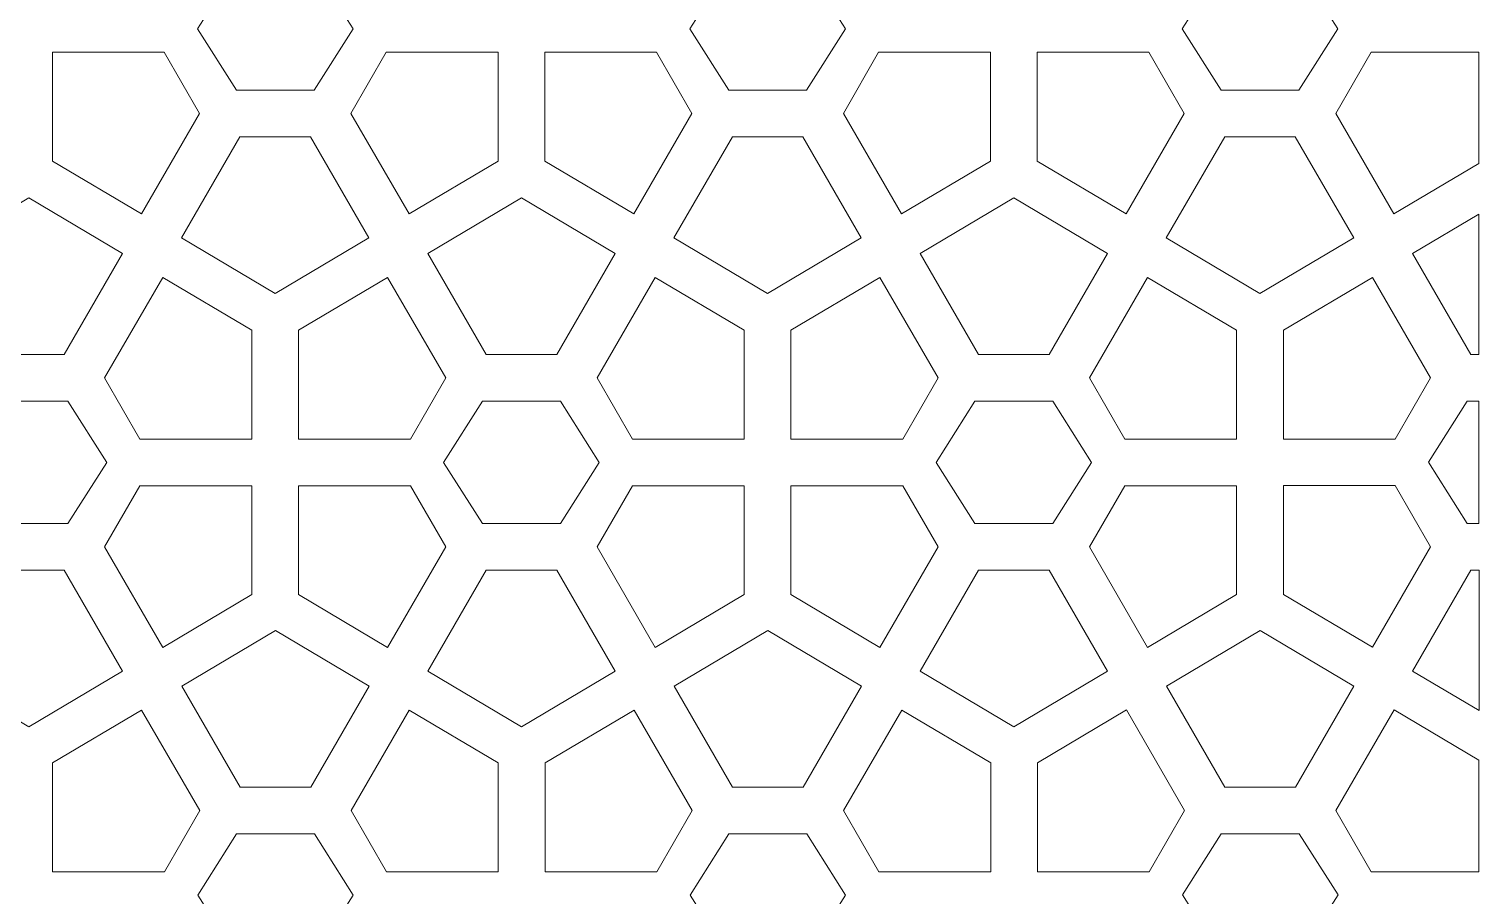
# Model space of a CAD drawing. Header units: centimetres. Extents: x -86 to 86, y -100 to 100.
# Drawn here: x 39.7 to 86.29, y 8.54 to 36.39 of the extents above; entities that cross this region are included whole.
import ezdxf

# ---------------------------------------------------------------- set-up
doc = ezdxf.new("R2010")
doc.units = ezdxf.units.CM
doc.header["$MEASUREMENT"] = 0
doc.layers.add('layer 1', color=7, linetype='Continuous')

msp = doc.modelspace()

# ---------------------------------------------------------------- linework, layer by layer
at = {"layer": 'layer 1', "color": 177, "lineweight": 9}
for points, knots in [([(45.10987, 36.38563), (45.10987, 36.38563), (46.35987, 38.34972), (46.35987, 38.34972), (46.35987, 38.34972), (46.35987, 38.34972), (48.85985, 38.34972), (48.85985, 38.34972), (48.85985, 38.34972), (48.85985, 38.34972), (50.10987, 36.38563), (50.10987, 36.38563), (50.10987, 36.38563), (50.10987, 36.38563), (48.85986, 34.42152), (48.85986, 34.42152), (48.85986, 34.42152), (48.85986, 34.42152), (46.35985, 34.42152), (46.35985, 34.42152), (46.35985, 34.42152), (46.35985, 34.42152), (45.10987, 36.38563), (45.10987, 36.38563)], [0, 0, 0, 0, 0.14285714, 0.14285714, 0.14285714, 0.14285714, 0.28571429, 0.28571429, 0.28571429, 0.28571429, 0.42857143, 0.42857143, 0.42857143, 0.42857143, 0.57142857, 0.57142857, 0.57142857, 0.57142857, 0.71428571, 0.71428571, 0.71428571, 0.71428571, 1, 1, 1, 1]), ([(60.93032, 36.38584), (60.93032, 36.38584), (62.18032, 38.34993), (62.18032, 38.34993), (62.18032, 38.34993), (62.18032, 38.34993), (64.6803, 38.34993), (64.6803, 38.34993), (64.6803, 38.34993), (64.6803, 38.34993), (65.93032, 36.38584), (65.93032, 36.38584), (65.93032, 36.38584), (65.93032, 36.38584), (64.68031, 34.42173), (64.68031, 34.42173), (64.68031, 34.42173), (64.68031, 34.42173), (62.1803, 34.42173), (62.1803, 34.42173), (62.1803, 34.42173), (62.1803, 34.42173), (60.93032, 36.38584), (60.93032, 36.38584)], [0, 0, 0, 0, 0.14285714, 0.14285714, 0.14285714, 0.14285714, 0.28571429, 0.28571429, 0.28571429, 0.28571429, 0.42857143, 0.42857143, 0.42857143, 0.42857143, 0.57142857, 0.57142857, 0.57142857, 0.57142857, 0.71428571, 0.71428571, 0.71428571, 0.71428571, 1, 1, 1, 1]), ([(76.75083, 36.38606), (76.75083, 36.38606), (78.00083, 38.35015), (78.00083, 38.35015), (78.00083, 38.35015), (78.00083, 38.35015), (80.50081, 38.35015), (80.50081, 38.35015), (80.50081, 38.35015), (80.50081, 38.35015), (81.75083, 36.38606), (81.75083, 36.38606), (81.75083, 36.38606), (81.75083, 36.38606), (80.50082, 34.42195), (80.50082, 34.42195), (80.50082, 34.42195), (80.50082, 34.42195), (78.00081, 34.42195), (78.00081, 34.42195), (78.00081, 34.42195), (78.00081, 34.42195), (76.75083, 36.38606), (76.75083, 36.38606)], [0, 0, 0, 0, 0.14285714, 0.14285714, 0.14285714, 0.14285714, 0.28571429, 0.28571429, 0.28571429, 0.28571429, 0.42857143, 0.42857143, 0.42857143, 0.42857143, 0.57142857, 0.57142857, 0.57142857, 0.57142857, 0.71428571, 0.71428571, 0.71428571, 0.71428571, 1, 1, 1, 1]), ([(43.30992, 30.43783), (43.30992, 30.43783), (40.4496, 32.13556), (40.4496, 32.13556), (40.4496, 32.13556), (40.4496, 32.13556), (40.4496, 35.63551), (40.4496, 35.63551), (40.4496, 35.63551), (40.4496, 35.63551), (44.04294, 35.6355), (44.04294, 35.6355), (44.04294, 35.6355), (44.04294, 35.6355), (45.17686, 33.67146), (45.17686, 33.67146), (45.17686, 33.67146), (45.17686, 33.67146), (43.30992, 30.43783), (43.30992, 30.43783)], [0, 0, 0, 0, 0.16666667, 0.16666667, 0.16666667, 0.16666667, 0.33333333, 0.33333333, 0.33333333, 0.33333333, 0.5, 0.5, 0.5, 0.5, 0.66666667, 0.66666667, 0.66666667, 0.66666667, 1, 1, 1, 1]), ([(51.90974, 30.43776), (51.90974, 30.43776), (54.77012, 32.13554), (54.77012, 32.13554), (54.77012, 32.13554), (54.77012, 32.13554), (54.77012, 35.6355), (54.77012, 35.6355), (54.77012, 35.6355), (54.77012, 35.6355), (51.17674, 35.6355), (51.17674, 35.6355), (51.17674, 35.6355), (51.17674, 35.6355), (50.04278, 33.67139), (50.04278, 33.67139), (50.04278, 33.67139), (50.04278, 33.67139), (51.90974, 30.43776), (51.90974, 30.43776)], [0, 0, 0, 0, 0.16666667, 0.16666667, 0.16666667, 0.16666667, 0.33333333, 0.33333333, 0.33333333, 0.33333333, 0.5, 0.5, 0.5, 0.5, 0.66666667, 0.66666667, 0.66666667, 0.66666667, 1, 1, 1, 1]), ([(59.13037, 30.43804), (59.13037, 30.43804), (56.27005, 32.13577), (56.27005, 32.13577), (56.27005, 32.13577), (56.27005, 32.13577), (56.27005, 35.63572), (56.27005, 35.63572), (56.27005, 35.63572), (56.27005, 35.63572), (59.86339, 35.63571), (59.86339, 35.63571), (59.86339, 35.63571), (59.86339, 35.63571), (60.99731, 33.67167), (60.99731, 33.67167), (60.99731, 33.67167), (60.99731, 33.67167), (59.13037, 30.43804), (59.13037, 30.43804)], [0, 0, 0, 0, 0.16666667, 0.16666667, 0.16666667, 0.16666667, 0.33333333, 0.33333333, 0.33333333, 0.33333333, 0.5, 0.5, 0.5, 0.5, 0.66666667, 0.66666667, 0.66666667, 0.66666667, 1, 1, 1, 1]), ([(67.73019, 30.43797), (67.73019, 30.43797), (70.59057, 32.13575), (70.59057, 32.13575), (70.59057, 32.13575), (70.59057, 32.13575), (70.59057, 35.63571), (70.59057, 35.63571), (70.59057, 35.63571), (70.59057, 35.63571), (66.99719, 35.63571), (66.99719, 35.63571), (66.99719, 35.63571), (66.99719, 35.63571), (65.86323, 33.6716), (65.86323, 33.6716), (65.86323, 33.6716), (65.86323, 33.6716), (67.73019, 30.43797), (67.73019, 30.43797)], [0, 0, 0, 0, 0.16666667, 0.16666667, 0.16666667, 0.16666667, 0.33333333, 0.33333333, 0.33333333, 0.33333333, 0.5, 0.5, 0.5, 0.5, 0.66666667, 0.66666667, 0.66666667, 0.66666667, 1, 1, 1, 1]), ([(74.95088, 30.43826), (74.95088, 30.43826), (72.09056, 32.13599), (72.09056, 32.13599), (72.09056, 32.13599), (72.09056, 32.13599), (72.09056, 35.63594), (72.09056, 35.63594), (72.09056, 35.63594), (72.09056, 35.63594), (75.6839, 35.63593), (75.6839, 35.63593), (75.6839, 35.63593), (75.6839, 35.63593), (76.81782, 33.67189), (76.81782, 33.67189), (76.81782, 33.67189), (76.81782, 33.67189), (74.95088, 30.43826), (74.95088, 30.43826)], [0, 0, 0, 0, 0.16666667, 0.16666667, 0.16666667, 0.16666667, 0.33333333, 0.33333333, 0.33333333, 0.33333333, 0.5, 0.5, 0.5, 0.5, 0.66666667, 0.66666667, 0.66666667, 0.66666667, 1, 1, 1, 1]), ([(86.28396, 35.63589), (86.28396, 35.63589), (86.28782, 32.06283), (86.28782, 32.06283), (86.28782, 32.06283), (86.28782, 32.06283), (83.5507, 30.43819), (83.5507, 30.43819), (83.5507, 30.43819), (83.5507, 30.43819), (81.68374, 33.67182), (81.68374, 33.67182), (81.68374, 33.67182), (81.68374, 33.67182), (82.8177, 35.63593), (82.8177, 35.63593), (82.8177, 35.63593), (82.8177, 35.63593), (86.28782, 35.63593), (86.28782, 35.63593)], [0, 0, 0, 0, 0.16666667, 0.16666667, 0.16666667, 0.16666667, 0.33333333, 0.33333333, 0.33333333, 0.33333333, 0.5, 0.5, 0.5, 0.5, 0.66666667, 0.66666667, 0.66666667, 0.66666667, 1, 1, 1, 1]), ([(44.59991, 29.67217), (44.59991, 29.67217), (47.60988, 27.8856), (47.60988, 27.8856), (47.60988, 27.8856), (47.60988, 27.8856), (50.61974, 29.67211), (50.61974, 29.67211), (50.61974, 29.67211), (50.61974, 29.67211), (48.74369, 32.92151), (48.74369, 32.92151), (48.74369, 32.92151), (48.74369, 32.92151), (46.47592, 32.92152), (46.47592, 32.92152), (46.47592, 32.92152), (46.47592, 32.92152), (44.59991, 29.67217), (44.59991, 29.67217)], [0, 0, 0, 0, 0.16666667, 0.16666667, 0.16666667, 0.16666667, 0.33333333, 0.33333333, 0.33333333, 0.33333333, 0.5, 0.5, 0.5, 0.5, 0.66666667, 0.66666667, 0.66666667, 0.66666667, 1, 1, 1, 1]), ([(60.42036, 29.67238), (60.42036, 29.67238), (63.43033, 27.88581), (63.43033, 27.88581), (63.43033, 27.88581), (63.43033, 27.88581), (66.44019, 29.67232), (66.44019, 29.67232), (66.44019, 29.67232), (66.44019, 29.67232), (64.56414, 32.92172), (64.56414, 32.92172), (64.56414, 32.92172), (64.56414, 32.92172), (62.29637, 32.92173), (62.29637, 32.92173), (62.29637, 32.92173), (62.29637, 32.92173), (60.42036, 29.67238), (60.42036, 29.67238)], [0, 0, 0, 0, 0.16666667, 0.16666667, 0.16666667, 0.16666667, 0.33333333, 0.33333333, 0.33333333, 0.33333333, 0.5, 0.5, 0.5, 0.5, 0.66666667, 0.66666667, 0.66666667, 0.66666667, 1, 1, 1, 1]), ([(76.24087, 29.6726), (76.24087, 29.6726), (79.25084, 27.88603), (79.25084, 27.88603), (79.25084, 27.88603), (79.25084, 27.88603), (82.2607, 29.67254), (82.2607, 29.67254), (82.2607, 29.67254), (82.2607, 29.67254), (80.38465, 32.92194), (80.38465, 32.92194), (80.38465, 32.92194), (80.38465, 32.92194), (78.11688, 32.92195), (78.11688, 32.92195), (78.11688, 32.92195), (78.11688, 32.92195), (76.24087, 29.6726), (76.24087, 29.6726)], [0, 0, 0, 0, 0.16666667, 0.16666667, 0.16666667, 0.16666667, 0.33333333, 0.33333333, 0.33333333, 0.33333333, 0.5, 0.5, 0.5, 0.5, 0.66666667, 0.66666667, 0.66666667, 0.66666667, 1, 1, 1, 1]), ([(42.70388, 29.16583), (42.70388, 29.16583), (39.69391, 30.95241), (39.69391, 30.95241), (39.69391, 30.95241), (39.69391, 30.95241), (36.68385, 29.16576), (36.68385, 29.16576), (36.68385, 29.16576), (36.68385, 29.16576), (38.55976, 25.91653), (38.55976, 25.91653), (38.55976, 25.91653), (38.55976, 25.91653), (40.8279, 25.91653), (40.8279, 25.91653), (40.8279, 25.91653), (40.8279, 25.91653), (42.70388, 29.16583), (42.70388, 29.16583)], [0, 0, 0, 0, 0.16666667, 0.16666667, 0.16666667, 0.16666667, 0.33333333, 0.33333333, 0.33333333, 0.33333333, 0.5, 0.5, 0.5, 0.5, 0.66666667, 0.66666667, 0.66666667, 0.66666667, 1, 1, 1, 1]), ([(58.53028, 29.16609), (58.53028, 29.16609), (55.52031, 30.95267), (55.52031, 30.95267), (55.52031, 30.95267), (55.52031, 30.95267), (52.51025, 29.16602), (52.51025, 29.16602), (52.51025, 29.16602), (52.51025, 29.16602), (54.38616, 25.91679), (54.38616, 25.91679), (54.38616, 25.91679), (54.38616, 25.91679), (56.6543, 25.91679), (56.6543, 25.91679), (56.6543, 25.91679), (56.6543, 25.91679), (58.53028, 29.16609), (58.53028, 29.16609)], [0, 0, 0, 0, 0.16666667, 0.16666667, 0.16666667, 0.16666667, 0.33333333, 0.33333333, 0.33333333, 0.33333333, 0.5, 0.5, 0.5, 0.5, 0.66666667, 0.66666667, 0.66666667, 0.66666667, 1, 1, 1, 1]), ([(74.35073, 29.1663), (74.35073, 29.1663), (71.34076, 30.95288), (71.34076, 30.95288), (71.34076, 30.95288), (71.34076, 30.95288), (68.3307, 29.16623), (68.3307, 29.16623), (68.3307, 29.16623), (68.3307, 29.16623), (70.20661, 25.917), (70.20661, 25.917), (70.20661, 25.917), (70.20661, 25.917), (72.47475, 25.917), (72.47475, 25.917), (72.47475, 25.917), (72.47475, 25.917), (74.35073, 29.1663), (74.35073, 29.1663)], [0, 0, 0, 0, 0.16666667, 0.16666667, 0.16666667, 0.16666667, 0.33333333, 0.33333333, 0.33333333, 0.33333333, 0.5, 0.5, 0.5, 0.5, 0.66666667, 0.66666667, 0.66666667, 0.66666667, 1, 1, 1, 1]), ([(86.28396, 30.43471), (86.28396, 30.43471), (84.15121, 29.16645), (84.15121, 29.16645), (84.15121, 29.16645), (84.15121, 29.16645), (86.02712, 25.91722), (86.02712, 25.91722), (86.02712, 25.91722), (86.02712, 25.91722), (86.28396, 25.91722), (86.28396, 25.91722), (86.28396, 25.91722), (86.28396, 25.91722), (86.28396, 30.43471), (86.28396, 30.43471)], [0, 0, 0, 0, 0.2, 0.2, 0.2, 0.2, 0.4, 0.4, 0.4, 0.4, 0.6, 0.6, 0.6, 0.6, 1, 1, 1, 1]), ([(46.85417, 23.20231), (46.85417, 23.20231), (46.85419, 26.70237), (46.85419, 26.70237), (46.85419, 26.70237), (46.85419, 26.70237), (43.99386, 28.40013), (43.99386, 28.40013), (43.99386, 28.40013), (43.99386, 28.40013), (42.1269, 25.16649), (42.1269, 25.16649), (42.1269, 25.16649), (42.1269, 25.16649), (43.26091, 23.20231), (43.26091, 23.20231), (43.26091, 23.20231), (43.26091, 23.20231), (46.85417, 23.20231), (46.85417, 23.20231)], [0, 0, 0, 0, 0.16666667, 0.16666667, 0.16666667, 0.16666667, 0.33333333, 0.33333333, 0.33333333, 0.33333333, 0.5, 0.5, 0.5, 0.5, 0.66666667, 0.66666667, 0.66666667, 0.66666667, 1, 1, 1, 1]), ([(48.36, 23.20257), (48.36, 23.20257), (48.35999, 26.70261), (48.35999, 26.70261), (48.35999, 26.70261), (48.35999, 26.70261), (51.22026, 28.40036), (51.22026, 28.40036), (51.22026, 28.40036), (51.22026, 28.40036), (53.08723, 25.1667), (53.08723, 25.1667), (53.08723, 25.1667), (53.08723, 25.1667), (51.95321, 23.20257), (51.95321, 23.20257), (51.95321, 23.20257), (51.95321, 23.20257), (48.36, 23.20257), (48.36, 23.20257)], [0, 0, 0, 0, 0.16666667, 0.16666667, 0.16666667, 0.16666667, 0.33333333, 0.33333333, 0.33333333, 0.33333333, 0.5, 0.5, 0.5, 0.5, 0.66666667, 0.66666667, 0.66666667, 0.66666667, 1, 1, 1, 1]), ([(62.68057, 23.20257), (62.68057, 23.20257), (62.68059, 26.70263), (62.68059, 26.70263), (62.68059, 26.70263), (62.68059, 26.70263), (59.82026, 28.40039), (59.82026, 28.40039), (59.82026, 28.40039), (59.82026, 28.40039), (57.9533, 25.16675), (57.9533, 25.16675), (57.9533, 25.16675), (57.9533, 25.16675), (59.08731, 23.20257), (59.08731, 23.20257), (59.08731, 23.20257), (59.08731, 23.20257), (62.68057, 23.20257), (62.68057, 23.20257)], [0, 0, 0, 0, 0.16666667, 0.16666667, 0.16666667, 0.16666667, 0.33333333, 0.33333333, 0.33333333, 0.33333333, 0.5, 0.5, 0.5, 0.5, 0.66666667, 0.66666667, 0.66666667, 0.66666667, 1, 1, 1, 1]), ([(64.18045, 23.20278), (64.18045, 23.20278), (64.18044, 26.70282), (64.18044, 26.70282), (64.18044, 26.70282), (64.18044, 26.70282), (67.04071, 28.40057), (67.04071, 28.40057), (67.04071, 28.40057), (67.04071, 28.40057), (68.90768, 25.16691), (68.90768, 25.16691), (68.90768, 25.16691), (68.90768, 25.16691), (67.77366, 23.20278), (67.77366, 23.20278), (67.77366, 23.20278), (67.77366, 23.20278), (64.18045, 23.20278), (64.18045, 23.20278)], [0, 0, 0, 0, 0.16666667, 0.16666667, 0.16666667, 0.16666667, 0.33333333, 0.33333333, 0.33333333, 0.33333333, 0.5, 0.5, 0.5, 0.5, 0.66666667, 0.66666667, 0.66666667, 0.66666667, 1, 1, 1, 1]), ([(78.50102, 23.20278), (78.50102, 23.20278), (78.50104, 26.70284), (78.50104, 26.70284), (78.50104, 26.70284), (78.50104, 26.70284), (75.64071, 28.4006), (75.64071, 28.4006), (75.64071, 28.4006), (75.64071, 28.4006), (73.77375, 25.16696), (73.77375, 25.16696), (73.77375, 25.16696), (73.77375, 25.16696), (74.90776, 23.20278), (74.90776, 23.20278), (74.90776, 23.20278), (74.90776, 23.20278), (78.50102, 23.20278), (78.50102, 23.20278)], [0, 0, 0, 0, 0.16666667, 0.16666667, 0.16666667, 0.16666667, 0.33333333, 0.33333333, 0.33333333, 0.33333333, 0.5, 0.5, 0.5, 0.5, 0.66666667, 0.66666667, 0.66666667, 0.66666667, 1, 1, 1, 1]), ([(80.00096, 23.203), (80.00096, 23.203), (80.00095, 26.70304), (80.00095, 26.70304), (80.00095, 26.70304), (80.00095, 26.70304), (82.86122, 28.40079), (82.86122, 28.40079), (82.86122, 28.40079), (82.86122, 28.40079), (84.72819, 25.16713), (84.72819, 25.16713), (84.72819, 25.16713), (84.72819, 25.16713), (83.59417, 23.203), (83.59417, 23.203), (83.59417, 23.203), (83.59417, 23.203), (80.00096, 23.203), (80.00096, 23.203)], [0, 0, 0, 0, 0.16666667, 0.16666667, 0.16666667, 0.16666667, 0.33333333, 0.33333333, 0.33333333, 0.33333333, 0.5, 0.5, 0.5, 0.5, 0.66666667, 0.66666667, 0.66666667, 0.66666667, 1, 1, 1, 1]), ([(37.1939, 22.45244), (37.1939, 22.45244), (38.4439, 24.41653), (38.4439, 24.41653), (38.4439, 24.41653), (38.4439, 24.41653), (40.94388, 24.41653), (40.94388, 24.41653), (40.94388, 24.41653), (40.94388, 24.41653), (42.1939, 22.45244), (42.1939, 22.45244), (42.1939, 22.45244), (42.1939, 22.45244), (40.94389, 20.48833), (40.94389, 20.48833), (40.94389, 20.48833), (40.94389, 20.48833), (38.44388, 20.48833), (38.44388, 20.48833), (38.44388, 20.48833), (38.44388, 20.48833), (37.1939, 22.45244), (37.1939, 22.45244)], [0, 0, 0, 0, 0.14285714, 0.14285714, 0.14285714, 0.14285714, 0.28571429, 0.28571429, 0.28571429, 0.28571429, 0.42857143, 0.42857143, 0.42857143, 0.42857143, 0.57142857, 0.57142857, 0.57142857, 0.57142857, 0.71428571, 0.71428571, 0.71428571, 0.71428571, 1, 1, 1, 1]), ([(53.0203, 22.4527), (53.0203, 22.4527), (54.2703, 24.41679), (54.2703, 24.41679), (54.2703, 24.41679), (54.2703, 24.41679), (56.77028, 24.41679), (56.77028, 24.41679), (56.77028, 24.41679), (56.77028, 24.41679), (58.0203, 22.4527), (58.0203, 22.4527), (58.0203, 22.4527), (58.0203, 22.4527), (56.77029, 20.48859), (56.77029, 20.48859), (56.77029, 20.48859), (56.77029, 20.48859), (54.27028, 20.48859), (54.27028, 20.48859), (54.27028, 20.48859), (54.27028, 20.48859), (53.0203, 22.4527), (53.0203, 22.4527)], [0, 0, 0, 0, 0.14285714, 0.14285714, 0.14285714, 0.14285714, 0.28571429, 0.28571429, 0.28571429, 0.28571429, 0.42857143, 0.42857143, 0.42857143, 0.42857143, 0.57142857, 0.57142857, 0.57142857, 0.57142857, 0.71428571, 0.71428571, 0.71428571, 0.71428571, 1, 1, 1, 1]), ([(68.84075, 22.45291), (68.84075, 22.45291), (70.09075, 24.417), (70.09075, 24.417), (70.09075, 24.417), (70.09075, 24.417), (72.59073, 24.417), (72.59073, 24.417), (72.59073, 24.417), (72.59073, 24.417), (73.84075, 22.45291), (73.84075, 22.45291), (73.84075, 22.45291), (73.84075, 22.45291), (72.59074, 20.4888), (72.59074, 20.4888), (72.59074, 20.4888), (72.59074, 20.4888), (70.09073, 20.4888), (70.09073, 20.4888), (70.09073, 20.4888), (70.09073, 20.4888), (68.84075, 22.45291), (68.84075, 22.45291)], [0, 0, 0, 0, 0.14285714, 0.14285714, 0.14285714, 0.14285714, 0.28571429, 0.28571429, 0.28571429, 0.28571429, 0.42857143, 0.42857143, 0.42857143, 0.42857143, 0.57142857, 0.57142857, 0.57142857, 0.57142857, 0.71428571, 0.71428571, 0.71428571, 0.71428571, 1, 1, 1, 1]), ([(86.28396, 24.41719), (86.28396, 24.41719), (85.91126, 24.41722), (85.91126, 24.41722), (85.91126, 24.41722), (85.91126, 24.41722), (84.66126, 22.45313), (84.66126, 22.45313), (84.66126, 22.45313), (84.66126, 22.45313), (85.91124, 20.48902), (85.91124, 20.48902), (85.91124, 20.48902), (85.91124, 20.48902), (86.28396, 20.48902), (86.28396, 20.48902), (86.28396, 20.48902), (86.28396, 20.48902), (86.28396, 24.41719), (86.28396, 24.41719)], [0, 0, 0, 0, 0.16666667, 0.16666667, 0.16666667, 0.16666667, 0.33333333, 0.33333333, 0.33333333, 0.33333333, 0.5, 0.5, 0.5, 0.5, 0.66666667, 0.66666667, 0.66666667, 0.66666667, 1, 1, 1, 1]), ([(43.99377, 16.50457), (43.99377, 16.50457), (46.85415, 18.20235), (46.85415, 18.20235), (46.85415, 18.20235), (46.85415, 18.20235), (46.85415, 21.70231), (46.85415, 21.70231), (46.85415, 21.70231), (46.85415, 21.70231), (43.26077, 21.70231), (43.26077, 21.70231), (43.26077, 21.70231), (43.26077, 21.70231), (42.12681, 19.7382), (42.12681, 19.7382), (42.12681, 19.7382), (42.12681, 19.7382), (43.99377, 16.50457), (43.99377, 16.50457)], [0, 0, 0, 0, 0.16666667, 0.16666667, 0.16666667, 0.16666667, 0.33333333, 0.33333333, 0.33333333, 0.33333333, 0.5, 0.5, 0.5, 0.5, 0.66666667, 0.66666667, 0.66666667, 0.66666667, 1, 1, 1, 1]), ([(51.22035, 16.5049), (51.22035, 16.5049), (48.36003, 18.20263), (48.36003, 18.20263), (48.36003, 18.20263), (48.36003, 18.20263), (48.36003, 21.70258), (48.36003, 21.70258), (48.36003, 21.70258), (48.36003, 21.70258), (51.95337, 21.70257), (51.95337, 21.70257), (51.95337, 21.70257), (51.95337, 21.70257), (53.08729, 19.73853), (53.08729, 19.73853), (53.08729, 19.73853), (53.08729, 19.73853), (51.22035, 16.5049), (51.22035, 16.5049)], [0, 0, 0, 0, 0.16666667, 0.16666667, 0.16666667, 0.16666667, 0.33333333, 0.33333333, 0.33333333, 0.33333333, 0.5, 0.5, 0.5, 0.5, 0.66666667, 0.66666667, 0.66666667, 0.66666667, 1, 1, 1, 1]), ([(59.82017, 16.50483), (59.82017, 16.50483), (62.68055, 18.20261), (62.68055, 18.20261), (62.68055, 18.20261), (62.68055, 18.20261), (62.68055, 21.70257), (62.68055, 21.70257), (62.68055, 21.70257), (62.68055, 21.70257), (59.08717, 21.70257), (59.08717, 21.70257), (59.08717, 21.70257), (59.08717, 21.70257), (57.95321, 19.73846), (57.95321, 19.73846), (57.95321, 19.73846), (57.95321, 19.73846), (59.82017, 16.50483), (59.82017, 16.50483)], [0, 0, 0, 0, 0.16666667, 0.16666667, 0.16666667, 0.16666667, 0.33333333, 0.33333333, 0.33333333, 0.33333333, 0.5, 0.5, 0.5, 0.5, 0.66666667, 0.66666667, 0.66666667, 0.66666667, 1, 1, 1, 1]), ([(67.0408, 16.50511), (67.0408, 16.50511), (64.18048, 18.20284), (64.18048, 18.20284), (64.18048, 18.20284), (64.18048, 18.20284), (64.18048, 21.70279), (64.18048, 21.70279), (64.18048, 21.70279), (64.18048, 21.70279), (67.77382, 21.70278), (67.77382, 21.70278), (67.77382, 21.70278), (67.77382, 21.70278), (68.90774, 19.73874), (68.90774, 19.73874), (68.90774, 19.73874), (68.90774, 19.73874), (67.0408, 16.50511), (67.0408, 16.50511)], [0, 0, 0, 0, 0.16666667, 0.16666667, 0.16666667, 0.16666667, 0.33333333, 0.33333333, 0.33333333, 0.33333333, 0.5, 0.5, 0.5, 0.5, 0.66666667, 0.66666667, 0.66666667, 0.66666667, 1, 1, 1, 1]), ([(75.64062, 16.50504), (75.64062, 16.50504), (78.501, 18.20282), (78.501, 18.20282), (78.501, 18.20282), (78.501, 18.20282), (78.501, 21.70278), (78.501, 21.70278), (78.501, 21.70278), (78.501, 21.70278), (74.90762, 21.70278), (74.90762, 21.70278), (74.90762, 21.70278), (74.90762, 21.70278), (73.77366, 19.73867), (73.77366, 19.73867), (73.77366, 19.73867), (73.77366, 19.73867), (75.64062, 16.50504), (75.64062, 16.50504)], [0, 0, 0, 0, 0.16666667, 0.16666667, 0.16666667, 0.16666667, 0.33333333, 0.33333333, 0.33333333, 0.33333333, 0.5, 0.5, 0.5, 0.5, 0.66666667, 0.66666667, 0.66666667, 0.66666667, 1, 1, 1, 1]), ([(82.86131, 16.50533), (82.86131, 16.50533), (80.00099, 18.20306), (80.00099, 18.20306), (80.00099, 18.20306), (80.00099, 18.20306), (80.00099, 21.70301), (80.00099, 21.70301), (80.00099, 21.70301), (80.00099, 21.70301), (83.59433, 21.703), (83.59433, 21.703), (83.59433, 21.703), (83.59433, 21.703), (84.72825, 19.73896), (84.72825, 19.73896), (84.72825, 19.73896), (84.72825, 19.73896), (82.86131, 16.50533), (82.86131, 16.50533)], [0, 0, 0, 0, 0.16666667, 0.16666667, 0.16666667, 0.16666667, 0.33333333, 0.33333333, 0.33333333, 0.33333333, 0.5, 0.5, 0.5, 0.5, 0.66666667, 0.66666667, 0.66666667, 0.66666667, 1, 1, 1, 1]), ([(36.68394, 15.73898), (36.68394, 15.73898), (39.69391, 13.95241), (39.69391, 13.95241), (39.69391, 13.95241), (39.69391, 13.95241), (42.70377, 15.73892), (42.70377, 15.73892), (42.70377, 15.73892), (42.70377, 15.73892), (40.82772, 18.98832), (40.82772, 18.98832), (40.82772, 18.98832), (40.82772, 18.98832), (38.55995, 18.98833), (38.55995, 18.98833), (38.55995, 18.98833), (38.55995, 18.98833), (36.68394, 15.73898), (36.68394, 15.73898)], [0, 0, 0, 0, 0.16666667, 0.16666667, 0.16666667, 0.16666667, 0.33333333, 0.33333333, 0.33333333, 0.33333333, 0.5, 0.5, 0.5, 0.5, 0.66666667, 0.66666667, 0.66666667, 0.66666667, 1, 1, 1, 1]), ([(52.51034, 15.73924), (52.51034, 15.73924), (55.52031, 13.95267), (55.52031, 13.95267), (55.52031, 13.95267), (55.52031, 13.95267), (58.53017, 15.73918), (58.53017, 15.73918), (58.53017, 15.73918), (58.53017, 15.73918), (56.65412, 18.98858), (56.65412, 18.98858), (56.65412, 18.98858), (56.65412, 18.98858), (54.38635, 18.98859), (54.38635, 18.98859), (54.38635, 18.98859), (54.38635, 18.98859), (52.51034, 15.73924), (52.51034, 15.73924)], [0, 0, 0, 0, 0.16666667, 0.16666667, 0.16666667, 0.16666667, 0.33333333, 0.33333333, 0.33333333, 0.33333333, 0.5, 0.5, 0.5, 0.5, 0.66666667, 0.66666667, 0.66666667, 0.66666667, 1, 1, 1, 1]), ([(68.33079, 15.73945), (68.33079, 15.73945), (71.34076, 13.95288), (71.34076, 13.95288), (71.34076, 13.95288), (71.34076, 13.95288), (74.35062, 15.73939), (74.35062, 15.73939), (74.35062, 15.73939), (74.35062, 15.73939), (72.47457, 18.98879), (72.47457, 18.98879), (72.47457, 18.98879), (72.47457, 18.98879), (70.2068, 18.9888), (70.2068, 18.9888), (70.2068, 18.9888), (70.2068, 18.9888), (68.33079, 15.73945), (68.33079, 15.73945)], [0, 0, 0, 0, 0.16666667, 0.16666667, 0.16666667, 0.16666667, 0.33333333, 0.33333333, 0.33333333, 0.33333333, 0.5, 0.5, 0.5, 0.5, 0.66666667, 0.66666667, 0.66666667, 0.66666667, 1, 1, 1, 1]), ([(86.28783, 18.98902), (86.28783, 18.98902), (86.28783, 14.47153), (86.28783, 14.47153), (86.28783, 14.47153), (86.28783, 14.47153), (84.1513, 15.73967), (84.1513, 15.73967), (84.1513, 15.73967), (84.1513, 15.73967), (86.02731, 18.98902), (86.02731, 18.98902), (86.02731, 18.98902), (86.02731, 18.98902), (86.28783, 18.98902), (86.28783, 18.98902)], [0, 0, 0, 0, 0.2, 0.2, 0.2, 0.2, 0.4, 0.4, 0.4, 0.4, 0.6, 0.6, 0.6, 0.6, 1, 1, 1, 1]), ([(50.62675, 15.25591), (50.62675, 15.25591), (47.61678, 17.04249), (47.61678, 17.04249), (47.61678, 17.04249), (47.61678, 17.04249), (44.60672, 15.25584), (44.60672, 15.25584), (44.60672, 15.25584), (44.60672, 15.25584), (46.48263, 12.00661), (46.48263, 12.00661), (46.48263, 12.00661), (46.48263, 12.00661), (48.75077, 12.00661), (48.75077, 12.00661), (48.75077, 12.00661), (48.75077, 12.00661), (50.62675, 15.25591), (50.62675, 15.25591)], [0, 0, 0, 0, 0.16666667, 0.16666667, 0.16666667, 0.16666667, 0.33333333, 0.33333333, 0.33333333, 0.33333333, 0.5, 0.5, 0.5, 0.5, 0.66666667, 0.66666667, 0.66666667, 0.66666667, 1, 1, 1, 1]), ([(66.4472, 15.25612), (66.4472, 15.25612), (63.43723, 17.0427), (63.43723, 17.0427), (63.43723, 17.0427), (63.43723, 17.0427), (60.42717, 15.25605), (60.42717, 15.25605), (60.42717, 15.25605), (60.42717, 15.25605), (62.30308, 12.00682), (62.30308, 12.00682), (62.30308, 12.00682), (62.30308, 12.00682), (64.57122, 12.00682), (64.57122, 12.00682), (64.57122, 12.00682), (64.57122, 12.00682), (66.4472, 15.25612), (66.4472, 15.25612)], [0, 0, 0, 0, 0.16666667, 0.16666667, 0.16666667, 0.16666667, 0.33333333, 0.33333333, 0.33333333, 0.33333333, 0.5, 0.5, 0.5, 0.5, 0.66666667, 0.66666667, 0.66666667, 0.66666667, 1, 1, 1, 1]), ([(82.26771, 15.25634), (82.26771, 15.25634), (79.25774, 17.04292), (79.25774, 17.04292), (79.25774, 17.04292), (79.25774, 17.04292), (76.24768, 15.25627), (76.24768, 15.25627), (76.24768, 15.25627), (76.24768, 15.25627), (78.12359, 12.00704), (78.12359, 12.00704), (78.12359, 12.00704), (78.12359, 12.00704), (80.39173, 12.00704), (80.39173, 12.00704), (80.39173, 12.00704), (80.39173, 12.00704), (82.26771, 15.25634), (82.26771, 15.25634)], [0, 0, 0, 0, 0.16666667, 0.16666667, 0.16666667, 0.16666667, 0.33333333, 0.33333333, 0.33333333, 0.33333333, 0.5, 0.5, 0.5, 0.5, 0.66666667, 0.66666667, 0.66666667, 0.66666667, 1, 1, 1, 1]), ([(40.45647, 9.29239), (40.45647, 9.29239), (40.45646, 12.79243), (40.45646, 12.79243), (40.45646, 12.79243), (40.45646, 12.79243), (43.31673, 14.49018), (43.31673, 14.49018), (43.31673, 14.49018), (43.31673, 14.49018), (45.1837, 11.25652), (45.1837, 11.25652), (45.1837, 11.25652), (45.1837, 11.25652), (44.04968, 9.29239), (44.04968, 9.29239), (44.04968, 9.29239), (44.04968, 9.29239), (40.45647, 9.29239), (40.45647, 9.29239)], [0, 0, 0, 0, 0.16666667, 0.16666667, 0.16666667, 0.16666667, 0.33333333, 0.33333333, 0.33333333, 0.33333333, 0.5, 0.5, 0.5, 0.5, 0.66666667, 0.66666667, 0.66666667, 0.66666667, 1, 1, 1, 1]), ([(54.77704, 9.29239), (54.77704, 9.29239), (54.77706, 12.79245), (54.77706, 12.79245), (54.77706, 12.79245), (54.77706, 12.79245), (51.91673, 14.49021), (51.91673, 14.49021), (51.91673, 14.49021), (51.91673, 14.49021), (50.04977, 11.25657), (50.04977, 11.25657), (50.04977, 11.25657), (50.04977, 11.25657), (51.18378, 9.29239), (51.18378, 9.29239), (51.18378, 9.29239), (51.18378, 9.29239), (54.77704, 9.29239), (54.77704, 9.29239)], [0, 0, 0, 0, 0.16666667, 0.16666667, 0.16666667, 0.16666667, 0.33333333, 0.33333333, 0.33333333, 0.33333333, 0.5, 0.5, 0.5, 0.5, 0.66666667, 0.66666667, 0.66666667, 0.66666667, 1, 1, 1, 1]), ([(56.27692, 9.2926), (56.27692, 9.2926), (56.27691, 12.79264), (56.27691, 12.79264), (56.27691, 12.79264), (56.27691, 12.79264), (59.13718, 14.49039), (59.13718, 14.49039), (59.13718, 14.49039), (59.13718, 14.49039), (61.00415, 11.25673), (61.00415, 11.25673), (61.00415, 11.25673), (61.00415, 11.25673), (59.87013, 9.2926), (59.87013, 9.2926), (59.87013, 9.2926), (59.87013, 9.2926), (56.27692, 9.2926), (56.27692, 9.2926)], [0, 0, 0, 0, 0.16666667, 0.16666667, 0.16666667, 0.16666667, 0.33333333, 0.33333333, 0.33333333, 0.33333333, 0.5, 0.5, 0.5, 0.5, 0.66666667, 0.66666667, 0.66666667, 0.66666667, 1, 1, 1, 1]), ([(70.59749, 9.2926), (70.59749, 9.2926), (70.59751, 12.79266), (70.59751, 12.79266), (70.59751, 12.79266), (70.59751, 12.79266), (67.73718, 14.49042), (67.73718, 14.49042), (67.73718, 14.49042), (67.73718, 14.49042), (65.87022, 11.25678), (65.87022, 11.25678), (65.87022, 11.25678), (65.87022, 11.25678), (67.00423, 9.2926), (67.00423, 9.2926), (67.00423, 9.2926), (67.00423, 9.2926), (70.59749, 9.2926), (70.59749, 9.2926)], [0, 0, 0, 0, 0.16666667, 0.16666667, 0.16666667, 0.16666667, 0.33333333, 0.33333333, 0.33333333, 0.33333333, 0.5, 0.5, 0.5, 0.5, 0.66666667, 0.66666667, 0.66666667, 0.66666667, 1, 1, 1, 1]), ([(72.09743, 9.29282), (72.09743, 9.29282), (72.09742, 12.79286), (72.09742, 12.79286), (72.09742, 12.79286), (72.09742, 12.79286), (74.95769, 14.49061), (74.95769, 14.49061), (74.95769, 14.49061), (74.95769, 14.49061), (76.82466, 11.25695), (76.82466, 11.25695), (76.82466, 11.25695), (76.82466, 11.25695), (75.69064, 9.29282), (75.69064, 9.29282), (75.69064, 9.29282), (75.69064, 9.29282), (72.09743, 9.29282), (72.09743, 9.29282)], [0, 0, 0, 0, 0.16666667, 0.16666667, 0.16666667, 0.16666667, 0.33333333, 0.33333333, 0.33333333, 0.33333333, 0.5, 0.5, 0.5, 0.5, 0.66666667, 0.66666667, 0.66666667, 0.66666667, 1, 1, 1, 1]), ([(86.28396, 12.87247), (86.28396, 12.87247), (83.55769, 14.49064), (83.55769, 14.49064), (83.55769, 14.49064), (83.55769, 14.49064), (81.69073, 11.257), (81.69073, 11.257), (81.69073, 11.257), (81.69073, 11.257), (82.82474, 9.29282), (82.82474, 9.29282), (82.82474, 9.29282), (82.82474, 9.29282), (86.28396, 9.29281), (86.28396, 9.29281), (86.28396, 9.29281), (86.28396, 9.29281), (86.28396, 12.87247), (86.28396, 12.87247)], [0, 0, 0, 0, 0.16666667, 0.16666667, 0.16666667, 0.16666667, 0.33333333, 0.33333333, 0.33333333, 0.33333333, 0.5, 0.5, 0.5, 0.5, 0.66666667, 0.66666667, 0.66666667, 0.66666667, 1, 1, 1, 1]), ([(45.11677, 8.54252), (45.11677, 8.54252), (46.36677, 10.50661), (46.36677, 10.50661), (46.36677, 10.50661), (46.36677, 10.50661), (48.86675, 10.50661), (48.86675, 10.50661), (48.86675, 10.50661), (48.86675, 10.50661), (50.11677, 8.54252), (50.11677, 8.54252), (50.11677, 8.54252), (50.11677, 8.54252), (48.86676, 6.57841), (48.86676, 6.57841), (48.86676, 6.57841), (48.86676, 6.57841), (46.36675, 6.57841), (46.36675, 6.57841), (46.36675, 6.57841), (46.36675, 6.57841), (45.11677, 8.54252), (45.11677, 8.54252)], [0, 0, 0, 0, 0.14285714, 0.14285714, 0.14285714, 0.14285714, 0.28571429, 0.28571429, 0.28571429, 0.28571429, 0.42857143, 0.42857143, 0.42857143, 0.42857143, 0.57142857, 0.57142857, 0.57142857, 0.57142857, 0.71428571, 0.71428571, 0.71428571, 0.71428571, 1, 1, 1, 1]), ([(60.93722, 8.54273), (60.93722, 8.54273), (62.18722, 10.50682), (62.18722, 10.50682), (62.18722, 10.50682), (62.18722, 10.50682), (64.6872, 10.50682), (64.6872, 10.50682), (64.6872, 10.50682), (64.6872, 10.50682), (65.93722, 8.54273), (65.93722, 8.54273), (65.93722, 8.54273), (65.93722, 8.54273), (64.68721, 6.57862), (64.68721, 6.57862), (64.68721, 6.57862), (64.68721, 6.57862), (62.1872, 6.57862), (62.1872, 6.57862), (62.1872, 6.57862), (62.1872, 6.57862), (60.93722, 8.54273), (60.93722, 8.54273)], [0, 0, 0, 0, 0.14285714, 0.14285714, 0.14285714, 0.14285714, 0.28571429, 0.28571429, 0.28571429, 0.28571429, 0.42857143, 0.42857143, 0.42857143, 0.42857143, 0.57142857, 0.57142857, 0.57142857, 0.57142857, 0.71428571, 0.71428571, 0.71428571, 0.71428571, 1, 1, 1, 1]), ([(76.75773, 8.54295), (76.75773, 8.54295), (78.00773, 10.50704), (78.00773, 10.50704), (78.00773, 10.50704), (78.00773, 10.50704), (80.50771, 10.50704), (80.50771, 10.50704), (80.50771, 10.50704), (80.50771, 10.50704), (81.75773, 8.54295), (81.75773, 8.54295), (81.75773, 8.54295), (81.75773, 8.54295), (80.50772, 6.57884), (80.50772, 6.57884), (80.50772, 6.57884), (80.50772, 6.57884), (78.00771, 6.57884), (78.00771, 6.57884), (78.00771, 6.57884), (78.00771, 6.57884), (76.75773, 8.54295), (76.75773, 8.54295)], [0, 0, 0, 0, 0.14285714, 0.14285714, 0.14285714, 0.14285714, 0.28571429, 0.28571429, 0.28571429, 0.28571429, 0.42857143, 0.42857143, 0.42857143, 0.42857143, 0.57142857, 0.57142857, 0.57142857, 0.57142857, 0.71428571, 0.71428571, 0.71428571, 0.71428571, 1, 1, 1, 1])]:
    msp.add_open_spline(points, degree=3, knots=knots, dxfattribs=at)

doc.saveas('drawing.dxf')
